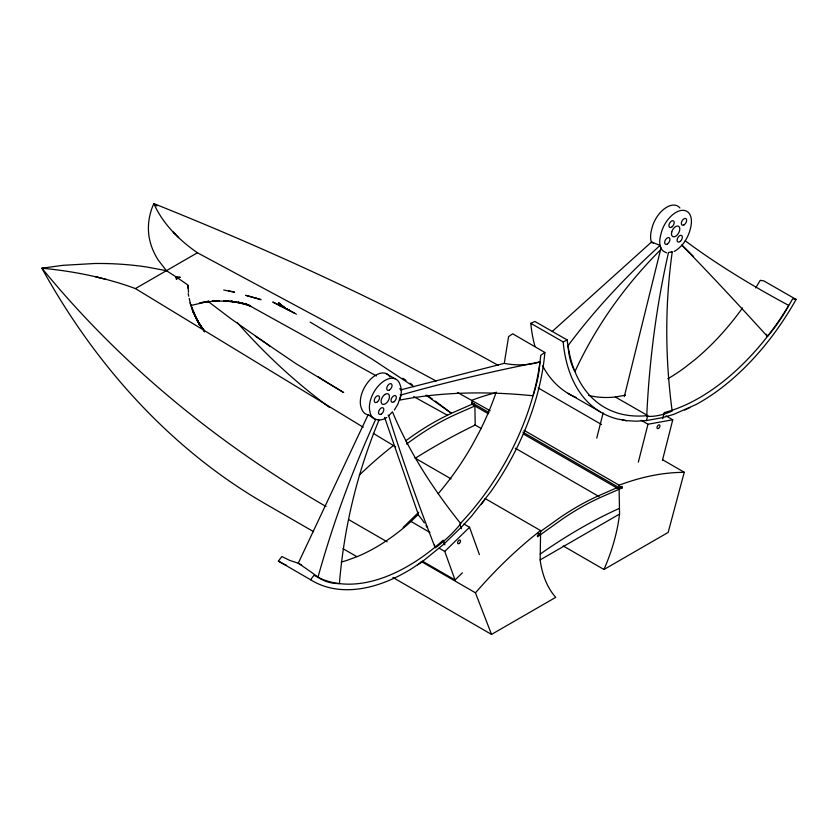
<?xml version="1.0" encoding="UTF-8"?>
<svg xmlns="http://www.w3.org/2000/svg" width="838" height="838" viewBox="0 0 838 838"><rect width="100%" height="100%" fill="white"/><g stroke="black" fill="none" stroke-linecap="round" stroke-linejoin="round"><path stroke-width="1.26" d="M392.907 577.476L491.518 634.408L555.73 597.347A135.473 78.217 -60 0 1 540.143 559.91L540.562 534.623L538.111 533.209M187.764 288L187.963 285.056L176.399 277.074M400.637 389.88L504.267 363.367L508.572 336.625L512.678 333.786L544.857 352.473A187.901 108.793 -59.9 0 1 490.471 492.136L471.302 516.449L461.068 527.542M624.32 396.552L660.606 249.504M596.74 438.117L603.171 412.851M646.465 420.519L647.711 415.575A185.774 106.95 -60.1 0 1 567.232 340.008L534.874 321.436L530.789 323.332A187.901 108.175 -60.1 0 0 534.937 346.241M638.336 462.136L647.973 424.238L672.757 419.786L662.481 460.209M662.649 418.738L664.22 412.568A185.774 106.95 -60.1 0 0 792.633 298.904L796.1 299.428A187.901 108.175 -60.1 0 1 695.865 404.618L673.773 414.36L662.973 417.492M386.8 417.397C380.944 422.038 371.119 420.446 370.019 412.045A22.071 12.78 -59.9 0 1 379.949 384.265A22.071 12.78 -59.9 0 1 399.579 383.364L400.554 386.056A22.05 12.769 -59.9 0 1 399.642 400.135A514.605 287.811 29.4 0 1 533.01 395.777A98.769 57.183 -59.9 0 0 539.892 361.922A605.759 125.721 -5.8 0 0 400.962 395.002L397.914 404.084L394.352 410.075M662.732 459.842L684.248 472.255L668.169 532.423L603.968 569.494L563.157 545.936M190.792 305.514L189.241 298.422M368.165 414.653L298.255 563.22A144.503 5.091 31.4 0 1 318.011 577.152A98.769 57.183 -59.9 0 0 339.411 583.583A514.605 487.245 -87.3 0 1 378.954 420.215L377.969 419.712M674.129 251.515C683.169 246.445 688.794 236.798 690.816 226.826A22.071 12.706 -60.1 0 0 680.938 210.485A22.071 12.706 -60.1 0 0 661.423 232.189L660.459 235.991A22.05 12.696 -60.1 0 0 661.36 249.033L663.078 250.991L666.619 252.887M755.687 287.905L760.265 280.332L763.743 280.856L796.1 299.428M481.127 504.612L485.359 498.977M444.465 543.642L422.551 561.439L411.385 568.855A187.901 108.793 -59.9 0 1 310.573 579.749L278.394 561.062L281.882 556.526L289.78 560.423L298.255 563.22A107.84 17.692 23.4 0 0 301.638 565.074M310.573 579.749L314.061 575.203A185.774 107.557 -59.9 0 0 443.208 540.164L444.884 544.815M491.518 634.408L475.45 592.801L478.823 589.03A332.204 191.797 -60 0 1 540.562 530.548L485.087 498.526M177.132 278.74L176.472 279.473L175.655 276.603L166.427 270.674L158.392 260.283A186.099 100.738 -2.9 0 1 148.556 232.388C147.802 222.52 149.803 212.601 153.815 203.592A1590.692 586.066 13.7 0 1 498.317 365.389M388.727 415.732L392.456 411.835A514.605 268.349 29 0 0 460.806 523.687A98.769 57.183 -59.9 0 1 435.226 547.843A605.759 103.776 63.9 0 1 388.727 415.732L388.13 415.124M403.162 527.406L418.759 512.186M462.387 572.815L455.044 579.969L444.758 551.425L469.542 527.259L463.917 524.012M341.265 562.047A185.774 107.557 -59.9 0 0 347.079 560.339L357.679 556.422A185.774 107.557 -59.9 0 0 411.039 521.477L418.413 514.323M552.273 331.419L651.566 241.983L660.051 245.419L661.36 249.033A514.605 442.234 4.5 0 0 574.931 371.58A98.769 56.858 -60.1 0 1 568.091 345.633A605.759 271.124 -26 0 1 660.051 245.419M405.623 440.861L409.709 437.939A269.658 155.69 -60 0 1 455.621 411.427L474.004 403.392M406.524 444.025L412.652 439.636A269.658 155.69 -60 0 1 458.564 413.124L474.884 405.99L475.209 425.065A666.189 384.621 -60 0 0 415.784 457.925M540.227 531.68L560.151 517.486A269.49 155.596 -60 0 1 600.354 494.986L616.674 487.852M417.502 564.791L422.551 561.439M544.857 352.473L540.751 355.302A185.774 107.557 -59.9 0 1 459.811 524.064L461.487 528.715M106.332 279.431L96.087 276.907L106.332 279.431A255.265 138.176 -2.9 0 1 135.41 288.576L197.433 252.772L436.189 381.018M540.143 559.91L619.554 514.061L619.125 489.266L523.268 433.927M684.761 410.054L689.779 407.593M530.789 323.332L563.157 341.914L567.232 340.008M522.891 432.146L619.125 487.706L622.215 486.354L622.215 487.915L602.805 496.4A269.49 155.596 -60 0 0 562.612 518.9L537.472 536.844L537.472 535.283L540.562 533.062L540.562 530.548M192.049 305.221L208.966 301.251M179.102 277.608L180.317 277.252L175.655 276.603M588.632 395.41A185.774 106.95 -60.1 0 0 615.354 397.003L625.504 395.148M208.819 301.282L199.884 302.822L216.843 300.842L212.182 300.957L219.106 300.905L214.277 300.842L233.393 301.586L223.568 300.706L239.354 302.696L231.11 301.188L244.623 304.079M672.212 252.06L668.504 252.458A514.605 265.51 -89.2 0 0 646.716 416.35A98.769 56.858 -60.1 0 0 672.16 411.049A605.759 526.746 52.1 0 1 672.212 252.06L671.29 251.641M646.465 420.498L636.283 421.2L626.51 420.676L617.229 418.958A187.901 108.175 -60.1 0 1 563.157 341.914M684.248 472.255L680.865 472.381A332.204 191.797 -60 0 0 619.125 485.192L524.022 430.292M622.309 419.901L626.51 420.676M223.725 290.042L234.514 292.137L228.669 290.943M166.427 270.674L146.744 267.008A186.099 100.738 -2.9 0 0 94.663 263.499L62.808 265.342L41.9 268.202A724.451 566.729 -87.4 0 0 264.829 503.533L313.569 531.669M241.25 303.073L249.892 305.451M400.155 394.771L400.962 395.002M256.061 298.181L245.712 295.322L261.047 299.669L255.192 297.919M240.223 302.748L238.16 302.099L245.984 304.582M250.709 306.079L241.784 302.864L250.384 306.121M278.761 305.231L280.081 305.807M294.243 313.014L277.944 304.351L283.988 307.504L278.604 302.968L285.915 308.562L296.38 314.187M289.885 310.647L272.79 302.047L289.634 310.521M457.485 392.456L490.052 410.683M245.565 303.482L376.409 375.948M399.642 388.811L401.8 390.005M413.668 396.573L447.586 415.355M310.133 322.096L371.559 358.779L413.878 386.674M662.931 417.565L646.161 420.624M615.354 397.003L647.711 415.575M568.007 393.357L600.364 411.929M666.021 415.889L672.757 419.786M641.238 420.341L647.973 424.238M538.195 387.942L601.59 424.541M619.952 486.606L622.215 487.915M471.941 402.732L488.921 412.537M488.386 413.783L471.941 404.293L471.941 400.218A332.204 191.797 -60 0 1 495.195 392.865M474.538 424.667L481.326 428.595M515.297 448.204L599.076 496.578M373.277 433.34L395.651 446.884M414.894 457.998L451.127 478.917M439.133 548.178L444.758 551.425M422.436 561.146L455.044 579.969M348.639 519.591L387.135 541.819M421.105 561.429L475.45 592.801M343.035 548.691L356.642 556.537M385.847 373.455L394.928 378.734M460.921 527.563L444.056 543.935M411.039 521.477L429.894 532.434M135.41 288.576L363.231 427.223M322.201 379.436L343.685 392.561L296.317 363.901L255.768 336.363M269.113 345.528L269.773 345.968L231.55 319.184L207.866 301.271M368.783 415.061L375.56 419.639A605.759 338.751 -66.4 0 0 318.011 577.152M317.99 376.566L321.143 378.713M402.952 378.284L406.032 380.4M410.138 383.228L412.202 384.652M426.029 395.159L451.305 413.302M427.212 395.327L432.209 398.898M651.566 241.983L653.347 243.261M435.257 401.098L450.907 412.809M681.923 245.094L693.518 256.438M178.683 237.657L173.372 232.283L178.683 237.657A255.265 138.176 -2.9 0 0 197.433 252.772M204.64 331.45L198.763 323.625L204.713 331.565M204.755 331.586L196.783 319.948L202.209 328.161L195.589 317.518L200.46 325.573L194.458 315.025L198.774 322.934L193.389 312.48L197.15 320.231L190.1 302.906M469.542 527.259L479.399 554.62M191.441 307.232L193.714 313.569M190.572 304.519L193.704 313.506M384.6 417.408L418.623 515.307A144.503 100.77 -8.5 0 1 424.353 522.902M188.707 296.233L188.204 293.593M188.026 285.821L188.508 292.368M619.125 485.192L619.125 487.706M286.491 565.325A187.901 108.793 -59.9 0 1 278.394 561.062M539.892 361.922A144.503 96.988 65.5 0 1 534.288 363.357M533.335 363.545A144.503 96.988 65.5 0 1 504.267 363.367M389.953 377.006A22.071 12.78 -59.9 0 0 370.249 379.604A22.071 12.78 -59.9 0 0 360.927 406.765L361.901 409.457A22.05 12.769 -59.9 0 0 368.678 414.894M426.029 525.52A144.503 100.77 -8.5 0 1 427.097 527.291M434.503 544.941A144.503 100.77 -8.5 0 1 434.995 546.879M496.201 392.079A185.774 107.557 -59.9 0 1 479.21 432.167L472.004 445.512A185.774 107.557 -59.9 0 1 438.222 493.666M326.003 506.519A1590.692 1159.038 -18.8 0 1 41.9 268.202A255.265 138.176 -2.9 0 1 98.675 277.504M359.251 475.198A332.204 191.797 -60 0 1 393.378 445.575M576.135 397.453A187.901 108.175 -60.1 0 1 542.678 365.902M742.541 307.913A185.774 106.95 -60.1 0 1 695.456 359.209L684.908 367.494A185.774 106.95 -60.1 0 1 667.823 378.776M685.306 240.82A605.759 168.103 16 0 0 788.705 305.399A98.769 56.858 -60.1 0 1 767.43 336.467A514.605 31.048 50 0 0 681.933 245.283M766.508 334.257A107.84 86.366 -40.5 0 1 767.43 336.467M651.671 242.695A22.05 12.696 -60.1 0 1 651.315 230.754L652.278 226.941A22.071 12.706 -60.1 0 1 665.309 208.107A22.071 12.706 -60.1 0 1 679.901 207.971M174.629 233.645A255.265 138.176 -2.9 0 1 153.815 203.592A724.451 169.433 39.8 0 0 156.884 206.012M619.533 514.061A135.473 78.217 -60 0 1 603.947 569.494M329.659 407.519A726.755 567.357 -88 0 1 237.395 322.714M540.238 554.075A513.202 296.296 -60 0 1 619.45 508.341M671.762 231.917L671.5 233.289A5.897 3.394 -60.1 0 0 674.129 236.777L675.187 236.463A5.897 3.394 -60.1 0 0 679.513 230.9L679.775 229.528A5.897 3.394 -60.1 0 0 677.146 226.051L676.088 226.365A5.897 3.394 -60.1 0 0 671.762 231.917M384.831 394.52L383.773 395.421A5.897 3.415 -59.9 0 0 381.122 401.957L381.384 403.026A5.897 3.415 -59.9 0 0 385.731 403.57L386.8 402.669A5.897 3.415 -59.9 0 0 389.44 396.144L389.178 395.065A5.897 3.415 -59.9 0 0 384.831 394.52M285.496 308.363L278.604 302.968L285.496 308.363M204.765 331.628L197.758 321.813L204.734 331.649M377.55 401.727A3.75 2.168 -59.9 0 0 378.776 395.913A3.75 2.168 -59.9 0 0 374.324 399.81A3.75 2.168 -59.9 0 0 377.55 401.727M381.363 414.024A3.75 2.168 -59.9 0 0 383.385 408.106A3.75 2.168 -59.9 0 0 378.797 411.091A3.75 2.168 -59.9 0 0 381.363 414.024M389.398 390.079A3.75 2.168 -59.9 0 0 391.681 384.16A3.75 2.168 -59.9 0 0 387.083 386.821A3.75 2.168 -59.9 0 0 389.398 390.079M394.195 401.653A3.75 2.168 -59.9 0 0 395.693 395.787A3.75 2.168 -59.9 0 0 391.168 399.391A3.75 2.168 -59.9 0 0 394.195 401.653M684.007 224.888A3.75 2.158 -60.1 0 0 686.27 218.969A3.75 2.158 -60.1 0 0 681.692 221.661A3.75 2.158 -60.1 0 0 684.007 224.888M680.226 241.417A3.75 2.158 -60.1 0 0 681.703 235.551A3.75 2.158 -60.1 0 0 677.219 239.176A3.75 2.158 -60.1 0 0 680.226 241.417M672.233 226.669A3.75 2.158 -60.1 0 0 673.438 220.865A3.75 2.158 -60.1 0 0 669.007 224.783A3.75 2.158 -60.1 0 0 672.233 226.669M667.467 243.931A3.75 2.158 -60.1 0 0 669.478 238.002A3.75 2.158 -60.1 0 0 664.911 241.019A3.75 2.158 -60.1 0 0 667.467 243.931M658.521 428.417A2.085 1.205 -60 0 0 659.695 425.117A2.085 1.205 -60 0 0 657.149 426.731A2.085 1.205 -60 0 0 658.521 428.417M459.381 543.349A2.085 1.205 -60 0 0 460.146 540.101A2.085 1.205 -60 0 0 457.663 542.165A2.085 1.205 -60 0 0 459.381 543.349"/></g></svg>
